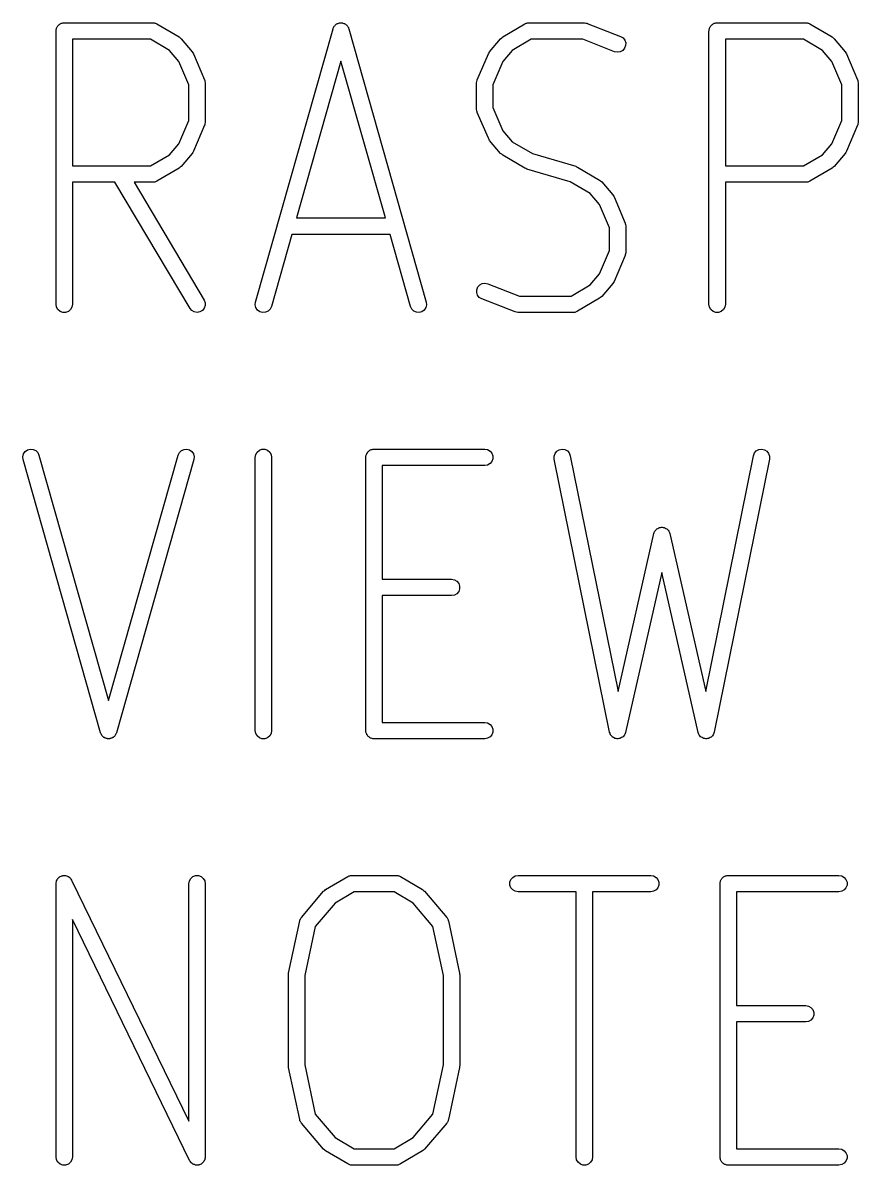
# Model space of a CAD drawing. Extents: x 199.9 to 287.1, y -167.6 to -96.3.
# Drawn here: x 200.1 to 206.21, y -161.12 to -152.76 of the extents above; entities that cross this region are included whole.
import ezdxf

# ---------------------------------------------------------------- set-up
doc = ezdxf.new("R2010")
doc.units = 0
doc.header["$MEASUREMENT"] = 0
doc.layers.add('BLACK', color=7, linetype='CONTINUOUS')

msp = doc.modelspace()

# ---------------------------------------------------------------- linework, layer by layer
at = {"layer": 'Black'}
for p, q in [((200.345, -152.825), (200.346, -152.82)), ((200.346, -152.814), (200.347, -152.809)), ((200.346, -152.82), (200.346, -152.814)), ((200.347, -152.809), (200.348, -152.804)), ((200.348, -152.804), (200.351, -152.8)), ((200.351, -152.8), (200.353, -152.795)), ((200.353, -152.795), (200.356, -152.791)), ((200.356, -152.791), (200.359, -152.786)), ((200.359, -152.786), (200.363, -152.783)), ((200.363, -152.783), (200.366, -152.779)), ((200.366, -152.779), (200.371, -152.776)), ((200.371, -152.776), (200.375, -152.773)), ((200.375, -152.773), (200.38, -152.771)), ((200.38, -152.771), (200.384, -152.768)), ((200.384, -152.768), (200.389, -152.767)), ((200.389, -152.767), (200.394, -152.766)), ((200.394, -152.766), (200.4, -152.766)), ((200.4, -152.766), (200.405, -152.765)), ((200.405, -152.765), (201.052, -152.765)), ((201.052, -152.765), (201.058, -152.766)), ((201.058, -152.766), (201.063, -152.766)), ((201.063, -152.766), (201.068, -152.768)), ((201.068, -152.768), (201.073, -152.768)), ((201.073, -152.768), (201.078, -152.771)), ((201.078, -152.771), (201.083, -152.773)), ((201.083, -152.773), (201.245, -152.868)), ((201.804, -154.808), (202.371, -152.808)), ((202.371, -152.808), (202.373, -152.804)), ((202.373, -152.804), (202.374, -152.8)), ((202.374, -152.8), (202.377, -152.795)), ((202.377, -152.795), (202.38, -152.79)), ((202.38, -152.79), (202.383, -152.787)), ((202.383, -152.787), (202.386, -152.783)), ((202.386, -152.783), (202.39, -152.779)), ((202.39, -152.779), (202.395, -152.775)), ((202.395, -152.775), (202.399, -152.773)), ((202.399, -152.773), (202.402, -152.771)), ((202.402, -152.771), (202.408, -152.769)), ((202.408, -152.769), (202.414, -152.767)), ((202.414, -152.767), (202.418, -152.766)), ((202.418, -152.766), (202.422, -152.765)), ((202.422, -152.765), (202.429, -152.766)), ((202.429, -152.766), (202.435, -152.765)), ((202.435, -152.765), (202.439, -152.766)), ((202.439, -152.766), (202.443, -152.767)), ((202.443, -152.767), (202.449, -152.769)), ((202.449, -152.769), (202.455, -152.771)), ((202.455, -152.771), (202.458, -152.773)), ((202.458, -152.773), (202.462, -152.775)), ((202.462, -152.775), (202.467, -152.779)), ((202.467, -152.779), (202.472, -152.783)), ((202.472, -152.783), (202.474, -152.787)), ((202.474, -152.787), (202.477, -152.79)), ((202.477, -152.79), (202.48, -152.795)), ((202.48, -152.795), (202.483, -152.8)), ((202.483, -152.8), (202.484, -152.804)), ((202.484, -152.804), (202.486, -152.808)), ((202.486, -152.808), (203.053, -154.808)), ((203.612, -152.868), (203.774, -152.773)), ((203.774, -152.773), (203.779, -152.771)), ((203.779, -152.771), (203.784, -152.768)), ((203.784, -152.768), (203.789, -152.768)), ((203.789, -152.768), (203.794, -152.766)), ((203.794, -152.766), (203.799, -152.766)), ((203.799, -152.766), (203.805, -152.765)), ((203.805, -152.765), (204.21, -152.765)), ((204.21, -152.765), (204.211, -152.765)), ((204.21, -152.765), (204.21, -152.765)), ((204.211, -152.765), (204.22, -152.767)), ((204.22, -152.767), (204.23, -152.768)), ((204.23, -152.768), (204.231, -152.769)), ((204.231, -152.769), (204.231, -152.769)), ((204.231, -152.769), (204.474, -152.864)), ((205.121, -152.825), (205.122, -152.82)), ((205.122, -152.814), (205.124, -152.809)), ((205.122, -152.82), (205.122, -152.814)), ((205.124, -152.809), (205.125, -152.804)), ((205.125, -152.804), (205.127, -152.8)), ((205.127, -152.8), (205.129, -152.795)), ((205.129, -152.795), (205.132, -152.791)), ((205.132, -152.791), (205.135, -152.786)), ((205.135, -152.786), (205.139, -152.783)), ((205.139, -152.783), (205.142, -152.779)), ((205.142, -152.779), (205.147, -152.776)), ((205.147, -152.776), (205.151, -152.773)), ((205.151, -152.773), (205.156, -152.771)), ((205.156, -152.771), (205.16, -152.768)), ((205.16, -152.768), (205.166, -152.767)), ((205.166, -152.767), (205.171, -152.766)), ((205.171, -152.766), (205.176, -152.766)), ((205.176, -152.766), (205.181, -152.765)), ((205.181, -152.765), (205.829, -152.765)), ((205.829, -152.765), (205.834, -152.766)), ((205.834, -152.766), (205.839, -152.766)), ((205.839, -152.766), (205.844, -152.768)), ((205.844, -152.768), (205.849, -152.768)), ((205.849, -152.768), (205.854, -152.771)), ((205.854, -152.771), (205.859, -152.773)), ((205.859, -152.773), (206.021, -152.868)), ((200.345, -154.825), (200.345, -152.825)), ((200.465, -152.885), (200.465, -153.812)), ((201.036, -152.885), (200.465, -152.885)), ((201.175, -152.967), (201.036, -152.885)), ((201.245, -152.868), (201.252, -152.875)), ((201.252, -152.875), (201.26, -152.881)), ((201.26, -152.881), (201.341, -152.976)), ((203.516, -152.976), (203.597, -152.881)), ((203.597, -152.881), (203.605, -152.875)), ((203.605, -152.875), (203.612, -152.868)), ((203.821, -152.885), (203.682, -152.967)), ((204.198, -152.885), (203.821, -152.885)), ((204.43, -152.976), (204.198, -152.885)), ((204.474, -152.864), (204.492, -152.875)), ((204.492, -152.875), (204.505, -152.891)), ((204.505, -152.891), (204.512, -152.911)), ((205.121, -154.825), (205.121, -152.825)), ((205.241, -152.885), (205.241, -153.812)), ((205.812, -152.885), (205.241, -152.885)), ((205.951, -152.967), (205.812, -152.885)), ((206.021, -152.868), (206.029, -152.875)), ((206.029, -152.875), (206.036, -152.881)), ((206.036, -152.881), (206.117, -152.976)), ((201.244, -153.047), (201.175, -152.967)), ((201.341, -152.976), (201.346, -152.984)), ((201.346, -152.984), (201.35, -152.992)), ((203.507, -152.992), (203.512, -152.984)), ((203.512, -152.984), (203.516, -152.976)), ((203.682, -152.967), (203.614, -153.047)), ((204.451, -152.98), (204.43, -152.976)), ((204.472, -152.977), (204.451, -152.98)), ((204.49, -152.967), (204.472, -152.977)), ((204.504, -152.951), (204.49, -152.967)), ((204.511, -152.932), (204.504, -152.951)), ((204.512, -152.911), (204.511, -152.932)), ((206.02, -153.047), (205.951, -152.967)), ((206.117, -152.976), (206.122, -152.984)), ((206.122, -152.984), (206.127, -152.992)), ((201.316, -153.218), (201.244, -153.047)), ((201.35, -152.992), (201.431, -153.182)), ((202.429, -153.045), (202.103, -154.193)), ((202.754, -154.193), (202.429, -153.045)), ((203.426, -153.182), (203.507, -152.992)), ((203.614, -153.047), (203.541, -153.218)), ((206.092, -153.218), (206.02, -153.047)), ((206.127, -152.992), (206.208, -153.182)), ((201.316, -153.479), (201.316, -153.218)), ((201.431, -153.182), (201.432, -153.184)), ((201.432, -153.184), (201.433, -153.185)), ((201.433, -153.185), (201.434, -153.194)), ((201.434, -153.194), (201.436, -153.203)), ((201.436, -153.203), (201.436, -153.204)), ((201.436, -153.204), (201.436, -153.206)), ((201.436, -153.206), (201.436, -153.491)), ((203.421, -153.203), (203.423, -153.194)), ((203.421, -153.204), (203.421, -153.203)), ((203.421, -153.206), (203.421, -153.204)), ((203.421, -153.396), (203.421, -153.206)), ((203.423, -153.194), (203.425, -153.185)), ((203.425, -153.184), (203.426, -153.182)), ((203.425, -153.185), (203.425, -153.184)), ((203.541, -153.218), (203.541, -153.384)), ((206.092, -153.479), (206.092, -153.218)), ((206.208, -153.182), (206.208, -153.184)), ((206.208, -153.184), (206.209, -153.185)), ((206.209, -153.185), (206.21, -153.194)), ((206.21, -153.194), (206.212, -153.203)), ((206.212, -153.203), (206.212, -153.204)), ((206.212, -153.204), (206.212, -153.206)), ((206.212, -153.206), (206.212, -153.491)), ((203.421, -153.398), (203.421, -153.396)), ((203.421, -153.399), (203.421, -153.398)), ((203.423, -153.408), (203.421, -153.399)), ((203.541, -153.384), (203.614, -153.555)), ((201.244, -153.65), (201.316, -153.479)), ((203.425, -153.417), (203.423, -153.408)), ((203.425, -153.418), (203.425, -153.417)), ((203.426, -153.42), (203.425, -153.418)), ((203.507, -153.61), (203.426, -153.42)), ((206.02, -153.65), (206.092, -153.479)), ((201.431, -153.515), (201.35, -153.705)), ((201.432, -153.513), (201.431, -153.515)), ((201.433, -153.512), (201.432, -153.513)), ((201.434, -153.503), (201.433, -153.512)), ((201.436, -153.495), (201.434, -153.503)), ((201.436, -153.491), (201.436, -153.493)), ((201.436, -153.493), (201.436, -153.495)), ((203.614, -153.555), (203.682, -153.635)), ((206.208, -153.515), (206.127, -153.705)), ((206.209, -153.512), (206.208, -153.513)), ((206.208, -153.513), (206.208, -153.515)), ((206.21, -153.503), (206.209, -153.512)), ((206.212, -153.495), (206.21, -153.503)), ((206.212, -153.491), (206.212, -153.493)), ((206.212, -153.493), (206.212, -153.495)), ((201.175, -153.731), (201.244, -153.65)), ((203.512, -153.618), (203.507, -153.61)), ((203.516, -153.626), (203.512, -153.618)), ((203.597, -153.721), (203.516, -153.626)), ((203.682, -153.635), (203.829, -153.722)), ((205.951, -153.731), (206.02, -153.65)), ((201.036, -153.812), (201.175, -153.731)), ((201.341, -153.721), (201.26, -153.816)), ((201.346, -153.713), (201.341, -153.721)), ((201.35, -153.705), (201.346, -153.713)), ((203.605, -153.727), (203.597, -153.721)), ((203.612, -153.734), (203.605, -153.727)), ((203.774, -153.829), (203.612, -153.734)), ((203.829, -153.722), (204.146, -153.815)), ((205.812, -153.812), (205.951, -153.731)), ((206.117, -153.721), (206.036, -153.816)), ((206.122, -153.713), (206.117, -153.721)), ((206.127, -153.705), (206.122, -153.713)), ((200.465, -153.812), (201.036, -153.812)), ((201.252, -153.822), (201.245, -153.829)), ((201.26, -153.816), (201.252, -153.822)), ((204.146, -153.815), (204.152, -153.818)), ((204.152, -153.818), (204.159, -153.821)), ((204.159, -153.821), (204.321, -153.916)), ((205.241, -153.812), (205.812, -153.812)), ((206.029, -153.822), (206.021, -153.829)), ((206.036, -153.816), (206.029, -153.822)), ((201.245, -153.829), (201.083, -153.924)), ((203.781, -153.831), (203.774, -153.829)), ((203.788, -153.835), (203.781, -153.831)), ((204.105, -153.928), (203.788, -153.835)), ((206.021, -153.829), (205.859, -153.924)), ((200.775, -153.932), (200.465, -153.932)), ((200.465, -153.932), (200.465, -154.825)), ((201.325, -154.855), (200.775, -153.932)), ((201.052, -153.932), (200.915, -153.932)), ((200.915, -153.932), (201.428, -154.794)), ((201.058, -153.931), (201.052, -153.932)), ((201.063, -153.931), (201.058, -153.931)), ((201.068, -153.93), (201.063, -153.931)), ((201.073, -153.929), (201.068, -153.93)), ((201.078, -153.926), (201.073, -153.929)), ((201.083, -153.924), (201.078, -153.926)), ((204.251, -154.014), (204.105, -153.928)), ((204.321, -153.916), (204.328, -153.922)), ((204.328, -153.922), (204.336, -153.929)), ((204.336, -153.929), (204.417, -154.024)), ((205.829, -153.932), (205.241, -153.932)), ((205.241, -153.932), (205.241, -154.825)), ((205.834, -153.931), (205.829, -153.932)), ((205.839, -153.931), (205.834, -153.931)), ((205.844, -153.93), (205.839, -153.931)), ((205.849, -153.929), (205.844, -153.93)), ((205.854, -153.926), (205.849, -153.929)), ((205.859, -153.924), (205.854, -153.926)), ((204.32, -154.095), (204.251, -154.014)), ((204.417, -154.024), (204.422, -154.032)), ((204.422, -154.032), (204.427, -154.039)), ((204.427, -154.039), (204.508, -154.23)), ((204.392, -154.266), (204.32, -154.095)), ((202.103, -154.193), (202.754, -154.193)), ((204.508, -154.23), (204.508, -154.231)), ((204.508, -154.231), (204.509, -154.233)), ((204.509, -154.233), (204.51, -154.242)), ((204.51, -154.242), (204.512, -154.25)), ((202.069, -154.313), (201.92, -154.841)), ((202.788, -154.313), (202.069, -154.313)), ((202.938, -154.841), (202.788, -154.313)), ((204.392, -154.432), (204.392, -154.266)), ((204.512, -154.25), (204.512, -154.252)), ((204.512, -154.252), (204.512, -154.253)), ((204.512, -154.253), (204.512, -154.444)), ((204.32, -154.602), (204.392, -154.432)), ((204.508, -154.467), (204.427, -154.658)), ((204.509, -154.464), (204.508, -154.466)), ((204.508, -154.466), (204.508, -154.467)), ((204.51, -154.456), (204.509, -154.464)), ((204.512, -154.447), (204.51, -154.456)), ((204.512, -154.444), (204.512, -154.445)), ((204.512, -154.445), (204.512, -154.447)), ((204.251, -154.683), (204.32, -154.602)), ((204.427, -154.658), (204.422, -154.665)), ((203.422, -154.718), (203.43, -154.698)), ((203.422, -154.738), (203.422, -154.718)), ((203.428, -154.758), (203.422, -154.738)), ((203.43, -154.698), (203.444, -154.683)), ((203.444, -154.683), (203.462, -154.673)), ((203.462, -154.673), (203.482, -154.67)), ((203.482, -154.67), (203.503, -154.674)), ((203.503, -154.674), (203.735, -154.765)), ((204.112, -154.765), (204.251, -154.683)), ((204.417, -154.673), (204.336, -154.768)), ((204.422, -154.665), (204.417, -154.673)), ((200.348, -154.845), (200.345, -154.825)), ((200.465, -154.825), (200.461, -154.845)), ((201.428, -154.794), (201.435, -154.814)), ((201.435, -154.814), (201.435, -154.834)), ((201.802, -154.829), (201.804, -154.808)), ((203.053, -154.808), (203.055, -154.829)), ((203.441, -154.775), (203.428, -154.758)), ((203.459, -154.785), (203.441, -154.775)), ((203.702, -154.881), (203.459, -154.785)), ((203.735, -154.765), (204.112, -154.765)), ((204.321, -154.781), (204.159, -154.876)), ((204.328, -154.775), (204.321, -154.781)), ((204.336, -154.768), (204.328, -154.775)), ((205.125, -154.845), (205.121, -154.825)), ((205.241, -154.825), (205.237, -154.845)), ((200.359, -154.863), (200.348, -154.845)), ((200.375, -154.877), (200.359, -154.863)), ((200.394, -154.884), (200.375, -154.877)), ((200.415, -154.884), (200.394, -154.884)), ((200.435, -154.877), (200.415, -154.884)), ((200.451, -154.863), (200.435, -154.877)), ((200.461, -154.845), (200.451, -154.863)), ((201.338, -154.871), (201.325, -154.855)), ((201.356, -154.881), (201.338, -154.871)), ((201.377, -154.885), (201.356, -154.881)), ((201.397, -154.881), (201.377, -154.885)), ((201.415, -154.87), (201.397, -154.881)), ((201.429, -154.854), (201.415, -154.87)), ((201.435, -154.834), (201.429, -154.854)), ((201.807, -154.849), (201.802, -154.829)), ((201.819, -154.867), (201.807, -154.849)), ((201.836, -154.879), (201.819, -154.867)), ((201.856, -154.884), (201.836, -154.879)), ((201.877, -154.883), (201.856, -154.884)), ((201.896, -154.874), (201.877, -154.883)), ((201.911, -154.86), (201.896, -154.874)), ((201.92, -154.841), (201.911, -154.86)), ((202.947, -154.86), (202.938, -154.841)), ((202.962, -154.874), (202.947, -154.86)), ((202.981, -154.883), (202.962, -154.874)), ((203.001, -154.884), (202.981, -154.883)), ((203.021, -154.879), (203.001, -154.884)), ((203.038, -154.867), (203.021, -154.879)), ((203.05, -154.849), (203.038, -154.867)), ((203.055, -154.829), (203.05, -154.849)), ((203.703, -154.881), (203.702, -154.881)), ((203.713, -154.883), (203.703, -154.881)), ((203.703, -154.881), (203.703, -154.881)), ((203.722, -154.885), (203.713, -154.883)), ((203.723, -154.885), (203.722, -154.885)), ((203.724, -154.885), (203.723, -154.885)), ((204.129, -154.885), (203.724, -154.885)), ((204.134, -154.884), (204.129, -154.885)), ((204.139, -154.884), (204.134, -154.884)), ((204.144, -154.882), (204.139, -154.884)), ((204.149, -154.881), (204.144, -154.882)), ((204.154, -154.878), (204.149, -154.881)), ((204.159, -154.876), (204.154, -154.878)), ((205.135, -154.863), (205.125, -154.845)), ((205.151, -154.877), (205.135, -154.863)), ((205.171, -154.884), (205.151, -154.877)), ((205.191, -154.884), (205.171, -154.884)), ((205.211, -154.877), (205.191, -154.884)), ((205.227, -154.863), (205.211, -154.877)), ((205.237, -154.845), (205.227, -154.863)), ((200.107, -155.92), (200.119, -155.903)), ((200.119, -155.903), (200.136, -155.891)), ((200.136, -155.891), (200.156, -155.885)), ((200.156, -155.885), (200.177, -155.887)), ((200.177, -155.887), (200.196, -155.895)), ((200.196, -155.895), (200.211, -155.91)), ((200.211, -155.91), (200.22, -155.928)), ((201.238, -155.928), (201.247, -155.91)), ((201.247, -155.91), (201.262, -155.895)), ((201.262, -155.895), (201.281, -155.887)), ((201.281, -155.887), (201.301, -155.885)), ((201.301, -155.885), (201.321, -155.891)), ((201.321, -155.891), (201.338, -155.903)), ((201.338, -155.903), (201.35, -155.92)), ((201.806, -155.924), (201.816, -155.906)), ((201.816, -155.906), (201.832, -155.893)), ((201.832, -155.893), (201.851, -155.886)), ((201.851, -155.886), (201.872, -155.886)), ((201.872, -155.886), (201.892, -155.893)), ((201.892, -155.893), (201.908, -155.906)), ((201.908, -155.906), (201.918, -155.924)), ((202.619, -155.915), (202.623, -155.911)), ((202.623, -155.911), (202.625, -155.906)), ((202.625, -155.906), (202.629, -155.903)), ((202.629, -155.903), (202.633, -155.899)), ((202.633, -155.899), (202.637, -155.896)), ((202.637, -155.896), (202.641, -155.893)), ((202.641, -155.893), (202.646, -155.891)), ((202.646, -155.891), (202.651, -155.888)), ((202.651, -155.888), (202.656, -155.887)), ((202.656, -155.887), (202.661, -155.886)), ((202.661, -155.886), (202.666, -155.886)), ((202.666, -155.886), (202.671, -155.885)), ((202.671, -155.885), (203.481, -155.885)), ((203.481, -155.885), (203.501, -155.888)), ((203.501, -155.888), (203.52, -155.899)), ((203.52, -155.899), (203.533, -155.915)), ((203.995, -155.916), (204.008, -155.9)), ((204.008, -155.9), (204.026, -155.889)), ((204.026, -155.889), (204.046, -155.885)), ((204.046, -155.885), (204.067, -155.888)), ((204.067, -155.888), (204.085, -155.898)), ((204.085, -155.898), (204.099, -155.913)), ((204.099, -155.913), (204.106, -155.933)), ((205.446, -155.933), (205.454, -155.913)), ((205.454, -155.913), (205.467, -155.898)), ((205.467, -155.898), (205.486, -155.888)), ((205.486, -155.888), (205.506, -155.885)), ((205.506, -155.885), (205.527, -155.889)), ((205.527, -155.889), (205.544, -155.9)), ((205.544, -155.9), (205.557, -155.916)), ((200.102, -155.94), (200.107, -155.92)), ((200.104, -155.961), (200.102, -155.94)), ((200.671, -157.961), (200.104, -155.961)), ((200.22, -155.928), (200.729, -157.725)), ((200.729, -157.725), (201.238, -155.928)), ((201.353, -155.961), (200.786, -157.961)), ((201.35, -155.92), (201.355, -155.94)), ((201.355, -155.94), (201.353, -155.961)), ((201.802, -155.945), (201.806, -155.924)), ((201.802, -157.945), (201.802, -155.945)), ((201.918, -155.924), (201.922, -155.945)), ((201.922, -155.945), (201.922, -157.945)), ((202.611, -155.945), (202.612, -155.94)), ((202.611, -157.945), (202.611, -155.945)), ((202.612, -155.934), (202.614, -155.929)), ((202.612, -155.94), (202.612, -155.934)), ((202.614, -155.929), (202.615, -155.924)), ((202.615, -155.924), (202.618, -155.92)), ((202.618, -155.92), (202.619, -155.915)), ((203.52, -155.991), (203.501, -156.001)), ((203.533, -155.975), (203.52, -155.991)), ((203.533, -155.915), (203.54, -155.934)), ((203.54, -155.955), (203.533, -155.975)), ((203.54, -155.934), (203.54, -155.955)), ((203.988, -155.936), (203.995, -155.916)), ((203.989, -155.957), (203.988, -155.936)), ((204.394, -157.957), (203.989, -155.957)), ((204.106, -155.933), (204.456, -157.659)), ((205.097, -157.659), (205.446, -155.933)), ((205.564, -155.957), (205.159, -157.957)), ((205.557, -155.916), (205.564, -155.936)), ((205.564, -155.936), (205.564, -155.957)), ((203.481, -156.005), (202.731, -156.005)), ((202.731, -156.005), (202.731, -156.837)), ((203.501, -156.001), (203.481, -156.005)), ((204.718, -156.503), (204.721, -156.496)), ((204.721, -156.496), (204.723, -156.489)), ((204.723, -156.489), (204.725, -156.486)), ((204.725, -156.486), (204.726, -156.484)), ((204.726, -156.484), (204.731, -156.478)), ((204.731, -156.478), (204.735, -156.472)), ((204.735, -156.472), (204.738, -156.471)), ((204.738, -156.471), (204.74, -156.468)), ((204.74, -156.468), (204.747, -156.465)), ((204.747, -156.465), (204.753, -156.461)), ((204.753, -156.461), (204.756, -156.46)), ((204.756, -156.46), (204.758, -156.459)), ((204.758, -156.459), (204.766, -156.458)), ((204.766, -156.458), (204.773, -156.456)), ((204.773, -156.456), (204.776, -156.457)), ((204.776, -156.457), (204.779, -156.456)), ((204.779, -156.456), (204.786, -156.458)), ((204.786, -156.458), (204.794, -156.459)), ((204.794, -156.459), (204.797, -156.46)), ((204.797, -156.46), (204.799, -156.461)), ((204.799, -156.461), (204.806, -156.465)), ((204.806, -156.465), (204.812, -156.468)), ((204.812, -156.468), (204.814, -156.471)), ((204.814, -156.471), (204.817, -156.472)), ((204.817, -156.472), (204.822, -156.478)), ((204.822, -156.478), (204.827, -156.484)), ((204.827, -156.484), (204.828, -156.486)), ((204.828, -156.486), (204.83, -156.489)), ((204.83, -156.489), (204.832, -156.496)), ((204.832, -156.496), (204.835, -156.503)), ((204.456, -157.659), (204.718, -156.503)), ((204.835, -156.503), (205.097, -157.659)), ((204.776, -156.788), (204.511, -157.958)), ((205.041, -157.958), (204.776, -156.788)), ((202.731, -156.837), (203.238, -156.837)), ((203.238, -156.837), (203.259, -156.841)), ((203.259, -156.841), (203.277, -156.851)), ((203.277, -156.851), (203.29, -156.867)), ((203.29, -156.867), (203.297, -156.887)), ((203.297, -156.908), (203.29, -156.927)), ((203.297, -156.887), (203.297, -156.908)), ((203.238, -156.957), (202.731, -156.957)), ((202.731, -156.957), (202.731, -157.885)), ((203.259, -156.954), (203.238, -156.957)), ((203.277, -156.943), (203.259, -156.954)), ((203.29, -156.927), (203.277, -156.943)), ((202.731, -157.885), (203.481, -157.885)), ((203.481, -157.885), (203.501, -157.888)), ((203.501, -157.888), (203.52, -157.899)), ((203.52, -157.899), (203.533, -157.915)), ((203.533, -157.915), (203.54, -157.934)), ((200.673, -157.965), (200.671, -157.961)), ((200.674, -157.969), (200.673, -157.965)), ((200.677, -157.974), (200.674, -157.969)), ((200.68, -157.98), (200.677, -157.974)), ((200.683, -157.983), (200.68, -157.98)), ((200.686, -157.987), (200.683, -157.983)), ((200.69, -157.99), (200.686, -157.987)), ((200.695, -157.994), (200.69, -157.99)), ((200.699, -157.996), (200.695, -157.994)), ((200.702, -157.999), (200.699, -157.996)), ((200.708, -158), (200.702, -157.999)), ((200.714, -158.003), (200.708, -158)), ((200.718, -158.003), (200.714, -158.003)), ((200.722, -158.004), (200.718, -158.003)), ((200.729, -158.004), (200.722, -158.004)), ((200.735, -158.004), (200.729, -158.004)), ((200.739, -158.003), (200.735, -158.004)), ((200.743, -158.003), (200.739, -158.003)), ((200.749, -158), (200.743, -158.003)), ((200.755, -157.999), (200.749, -158)), ((200.758, -157.996), (200.755, -157.999)), ((200.762, -157.994), (200.758, -157.996)), ((200.767, -157.99), (200.762, -157.994)), ((200.772, -157.987), (200.767, -157.99)), ((200.774, -157.983), (200.772, -157.987)), ((200.777, -157.98), (200.774, -157.983)), ((200.78, -157.974), (200.777, -157.98)), ((200.783, -157.969), (200.78, -157.974)), ((200.784, -157.965), (200.783, -157.969)), ((200.786, -157.961), (200.784, -157.965)), ((201.806, -157.965), (201.802, -157.945)), ((201.816, -157.983), (201.806, -157.965)), ((201.832, -157.997), (201.816, -157.983)), ((201.851, -158.004), (201.832, -157.997)), ((201.872, -158.004), (201.851, -158.004)), ((201.892, -157.997), (201.872, -158.004)), ((201.908, -157.983), (201.892, -157.997)), ((201.918, -157.965), (201.908, -157.983)), ((201.922, -157.945), (201.918, -157.965)), ((202.612, -157.95), (202.611, -157.945)), ((202.612, -157.955), (202.612, -157.95)), ((202.614, -157.96), (202.612, -157.955)), ((202.615, -157.965), (202.614, -157.96)), ((202.618, -157.97), (202.615, -157.965)), ((202.619, -157.975), (202.618, -157.97)), ((202.623, -157.979), (202.619, -157.975)), ((202.625, -157.983), (202.623, -157.979)), ((202.629, -157.987), (202.625, -157.983)), ((202.633, -157.991), (202.629, -157.987)), ((202.637, -157.993), (202.633, -157.991)), ((202.641, -157.997), (202.637, -157.993)), ((202.646, -157.999), (202.641, -157.997)), ((202.651, -158.001), (202.646, -157.999)), ((202.656, -158.002), (202.651, -158.001)), ((202.661, -158.004), (202.656, -158.002)), ((202.666, -158.004), (202.661, -158.004)), ((202.671, -158.005), (202.666, -158.004)), ((203.501, -158.001), (203.481, -158.005)), ((203.52, -157.991), (203.501, -158.001)), ((203.533, -157.975), (203.52, -157.991)), ((203.54, -157.955), (203.533, -157.975)), ((203.54, -157.934), (203.54, -157.955)), ((204.397, -157.964), (204.394, -157.957)), ((204.399, -157.972), (204.397, -157.964)), ((204.4, -157.974), (204.399, -157.972)), ((204.401, -157.976), (204.4, -157.974)), ((204.407, -157.982), (204.401, -157.976)), ((204.412, -157.989), (204.407, -157.982)), ((204.414, -157.99), (204.412, -157.989)), ((204.415, -157.992), (204.414, -157.99)), ((204.422, -157.996), (204.415, -157.992)), ((204.429, -158), (204.422, -157.996)), ((204.431, -158.001), (204.429, -158)), ((204.433, -158.002), (204.431, -158.001)), ((204.441, -158.003), (204.433, -158.002)), ((204.449, -158.005), (204.441, -158.003)), ((204.452, -158.004), (204.449, -158.005)), ((204.454, -158.005), (204.452, -158.004)), ((204.462, -158.003), (204.454, -158.005)), ((204.47, -158.002), (204.462, -158.003)), ((204.472, -158.001), (204.47, -158.002)), ((204.474, -158.001), (204.472, -158.001)), ((204.481, -157.996), (204.474, -158.001)), ((204.489, -157.993), (204.481, -157.996)), ((204.49, -157.991), (204.489, -157.993)), ((204.492, -157.99), (204.49, -157.991)), ((204.497, -157.983), (204.492, -157.99)), ((204.503, -157.977), (204.497, -157.983)), ((204.504, -157.975), (204.503, -157.977)), ((204.505, -157.973), (204.504, -157.975)), ((204.508, -157.966), (204.505, -157.973)), ((204.511, -157.958), (204.508, -157.966)), ((205.045, -157.966), (205.041, -157.958)), ((205.047, -157.973), (205.045, -157.966)), ((205.049, -157.975), (205.047, -157.973)), ((205.05, -157.977), (205.049, -157.975)), ((205.055, -157.983), (205.05, -157.977)), ((205.06, -157.99), (205.055, -157.983)), ((205.062, -157.991), (205.06, -157.99)), ((205.064, -157.993), (205.062, -157.991)), ((205.071, -157.996), (205.064, -157.993)), ((205.078, -158.001), (205.071, -157.996)), ((205.08, -158.001), (205.078, -158.001)), ((205.082, -158.002), (205.08, -158.001)), ((205.09, -158.003), (205.082, -158.002)), ((205.098, -158.005), (205.09, -158.003)), ((205.101, -158.004), (205.098, -158.005)), ((205.103, -158.005), (205.101, -158.004)), ((205.111, -158.003), (205.103, -158.005)), ((205.119, -158.002), (205.111, -158.003)), ((205.121, -158.001), (205.119, -158.002)), ((205.123, -158), (205.121, -158.001)), ((205.13, -157.996), (205.123, -158)), ((205.137, -157.992), (205.13, -157.996)), ((205.139, -157.99), (205.137, -157.992)), ((205.141, -157.989), (205.139, -157.99)), ((205.146, -157.982), (205.141, -157.989)), ((205.151, -157.976), (205.146, -157.982)), ((205.152, -157.974), (205.151, -157.976)), ((205.153, -157.972), (205.152, -157.974)), ((205.156, -157.964), (205.153, -157.972)), ((205.159, -157.957), (205.156, -157.964)), ((203.481, -158.005), (202.671, -158.005)), ((200.382, -159.01), (200.388, -159.007)), ((200.388, -159.007), (200.391, -159.007)), ((200.391, -159.007), (200.394, -159.006)), ((200.394, -159.006), (200.402, -159.006)), ((200.402, -159.006), (200.409, -159.005)), ((200.409, -159.005), (200.412, -159.006)), ((200.412, -159.006), (200.415, -159.006)), ((200.415, -159.006), (200.422, -159.008)), ((201.346, -159.013), (201.366, -159.006)), ((201.366, -159.006), (201.387, -159.006)), ((201.387, -159.006), (201.406, -159.013)), ((202.494, -159.008), (202.499, -159.006)), ((202.499, -159.006), (202.504, -159.006)), ((202.504, -159.006), (202.51, -159.005)), ((202.51, -159.005), (202.833, -159.005)), ((202.833, -159.005), (202.839, -159.006)), ((202.839, -159.006), (202.844, -159.006)), ((202.844, -159.006), (202.849, -159.008)), ((203.703, -159.008), (203.724, -159.005)), ((203.724, -159.005), (204.695, -159.005)), ((204.695, -159.005), (204.716, -159.008)), ((205.241, -159.008), (205.247, -159.007)), ((205.247, -159.007), (205.251, -159.006)), ((205.251, -159.006), (205.257, -159.006)), ((205.257, -159.006), (205.262, -159.005)), ((205.262, -159.005), (206.071, -159.005)), ((206.071, -159.005), (206.092, -159.008)), ((200.345, -159.065), (200.346, -159.058)), ((200.345, -161.065), (200.345, -159.065)), ((200.346, -159.058), (200.347, -159.05)), ((200.347, -159.05), (200.348, -159.047)), ((200.348, -159.044), (200.352, -159.038)), ((200.348, -159.047), (200.348, -159.044)), ((200.352, -159.038), (200.355, -159.031)), ((200.355, -159.031), (200.357, -159.029)), ((200.357, -159.029), (200.359, -159.026)), ((200.359, -159.026), (200.364, -159.021)), ((200.364, -159.021), (200.37, -159.016)), ((200.37, -159.016), (200.372, -159.015)), ((200.372, -159.015), (200.375, -159.013)), ((200.375, -159.013), (200.382, -159.01)), ((200.422, -159.008), (200.429, -159.01)), ((200.429, -159.01), (200.432, -159.012)), ((200.432, -159.012), (200.435, -159.013)), ((200.435, -159.013), (200.44, -159.018)), ((200.44, -159.018), (200.447, -159.022)), ((200.447, -159.022), (200.448, -159.024)), ((200.448, -159.024), (200.451, -159.026)), ((200.451, -159.026), (200.454, -159.033)), ((200.454, -159.033), (200.459, -159.039)), ((200.459, -159.039), (201.316, -160.804)), ((201.316, -159.065), (201.32, -159.044)), ((201.316, -160.804), (201.316, -159.065)), ((201.32, -159.044), (201.33, -159.026)), ((201.33, -159.026), (201.346, -159.013)), ((201.406, -159.013), (201.422, -159.026)), ((201.422, -159.026), (201.433, -159.044)), ((201.433, -159.044), (201.436, -159.065)), ((201.436, -159.065), (201.436, -161.065)), ((202.317, -159.108), (202.479, -159.013)), ((202.479, -159.013), (202.484, -159.011)), ((202.484, -159.011), (202.489, -159.008)), ((202.489, -159.008), (202.494, -159.008)), ((202.849, -159.008), (202.854, -159.008)), ((202.854, -159.008), (202.859, -159.011)), ((202.859, -159.011), (202.864, -159.013)), ((202.864, -159.013), (203.026, -159.108)), ((203.665, -159.054), (203.672, -159.035)), ((203.665, -159.075), (203.665, -159.054)), ((203.672, -159.095), (203.665, -159.075)), ((203.672, -159.035), (203.685, -159.019)), ((203.685, -159.019), (203.703, -159.008)), ((204.716, -159.008), (204.734, -159.019)), ((204.734, -159.019), (204.747, -159.035)), ((204.747, -159.035), (204.754, -159.054)), ((204.754, -159.075), (204.747, -159.095)), ((204.754, -159.054), (204.754, -159.075)), ((205.202, -159.065), (205.203, -159.06)), ((205.202, -161.065), (205.202, -159.065)), ((205.203, -159.054), (205.205, -159.049)), ((205.203, -159.06), (205.203, -159.054)), ((205.205, -159.049), (205.206, -159.044)), ((205.206, -159.044), (205.208, -159.04)), ((205.208, -159.04), (205.21, -159.035)), ((205.21, -159.035), (205.213, -159.031)), ((205.213, -159.031), (205.216, -159.026)), ((205.216, -159.026), (205.22, -159.023)), ((205.22, -159.023), (205.223, -159.019)), ((205.223, -159.019), (205.228, -159.016)), ((205.228, -159.016), (205.232, -159.013)), ((205.232, -159.013), (205.237, -159.011)), ((205.237, -159.011), (205.241, -159.008)), ((206.092, -159.008), (206.11, -159.019)), ((206.11, -159.019), (206.123, -159.035)), ((206.123, -159.035), (206.131, -159.054)), ((206.131, -159.075), (206.123, -159.095)), ((206.131, -159.054), (206.131, -159.075)), ((202.14, -159.312), (202.302, -159.121)), ((202.302, -159.121), (202.31, -159.115)), ((202.31, -159.115), (202.317, -159.108)), ((202.526, -159.125), (202.387, -159.207)), ((202.817, -159.125), (202.526, -159.125)), ((202.956, -159.207), (202.817, -159.125)), ((203.026, -159.108), (203.033, -159.115)), ((203.033, -159.115), (203.041, -159.121)), ((203.041, -159.121), (203.203, -159.312)), ((203.685, -159.111), (203.672, -159.095)), ((203.703, -159.121), (203.685, -159.111)), ((203.724, -159.125), (203.703, -159.121)), ((204.15, -159.125), (203.724, -159.125)), ((204.15, -161.065), (204.15, -159.125)), ((204.695, -159.125), (204.27, -159.125)), ((204.27, -159.125), (204.27, -161.065)), ((204.716, -159.121), (204.695, -159.125)), ((204.734, -159.111), (204.716, -159.121)), ((204.747, -159.095), (204.734, -159.111)), ((206.071, -159.125), (205.322, -159.125)), ((205.322, -159.125), (205.322, -159.957)), ((206.092, -159.121), (206.071, -159.125)), ((206.11, -159.111), (206.092, -159.121)), ((206.123, -159.095), (206.11, -159.111)), ((202.387, -159.207), (202.241, -159.378)), ((203.102, -159.378), (202.956, -159.207)), ((201.322, -161.091), (200.465, -159.326)), ((200.465, -159.326), (200.465, -161.065)), ((202.046, -159.719), (202.127, -159.338)), ((202.127, -159.338), (202.129, -159.334)), ((202.129, -159.33), (202.133, -159.324)), ((202.129, -159.334), (202.129, -159.33)), ((202.133, -159.324), (202.135, -159.319)), ((202.135, -159.319), (202.138, -159.315)), ((202.138, -159.315), (202.14, -159.312)), ((203.203, -159.312), (203.205, -159.315)), ((203.205, -159.315), (203.208, -159.319)), ((203.208, -159.319), (203.21, -159.324)), ((203.21, -159.324), (203.213, -159.33)), ((203.213, -159.33), (203.214, -159.334)), ((203.214, -159.334), (203.216, -159.338)), ((203.216, -159.338), (203.297, -159.719)), ((202.241, -159.378), (202.165, -159.738)), ((203.178, -159.738), (203.102, -159.378)), ((202.045, -159.731), (202.046, -159.725)), ((202.045, -160.398), (202.045, -159.731)), ((202.046, -159.725), (202.046, -159.719)), ((202.165, -159.738), (202.165, -160.392)), ((203.178, -160.392), (203.178, -159.738)), ((203.297, -159.719), (203.297, -159.725)), ((203.297, -159.725), (203.298, -159.731)), ((203.298, -159.731), (203.298, -160.398)), ((205.322, -159.957), (205.829, -159.957)), ((205.829, -159.957), (205.849, -159.961)), ((205.849, -159.961), (205.867, -159.971)), ((205.867, -159.971), (205.881, -159.987)), ((205.881, -159.987), (205.888, -160.007)), ((205.888, -160.007), (205.888, -160.028)), ((205.829, -160.077), (205.322, -160.077)), ((205.322, -160.077), (205.322, -161.005)), ((205.849, -160.074), (205.829, -160.077)), ((205.867, -160.063), (205.849, -160.074)), ((205.881, -160.047), (205.867, -160.063)), ((205.888, -160.028), (205.881, -160.047)), ((202.046, -160.404), (202.045, -160.398)), ((202.046, -160.411), (202.046, -160.404)), ((202.127, -160.792), (202.046, -160.411)), ((202.165, -160.392), (202.241, -160.752)), ((203.102, -160.752), (203.178, -160.392)), ((203.297, -160.411), (203.216, -160.792)), ((203.298, -160.398), (203.297, -160.404)), ((203.297, -160.404), (203.297, -160.411)), ((202.241, -160.752), (202.387, -160.923)), ((202.956, -160.923), (203.102, -160.752)), ((202.129, -160.796), (202.127, -160.792)), ((202.129, -160.8), (202.129, -160.796)), ((202.133, -160.805), (202.129, -160.8)), ((202.135, -160.811), (202.133, -160.805)), ((202.138, -160.814), (202.135, -160.811)), ((202.14, -160.818), (202.138, -160.814)), ((202.302, -161.008), (202.14, -160.818)), ((203.203, -160.818), (203.041, -161.008)), ((203.205, -160.814), (203.203, -160.818)), ((203.208, -160.811), (203.205, -160.814)), ((203.21, -160.805), (203.208, -160.811)), ((203.213, -160.8), (203.21, -160.805)), ((203.214, -160.796), (203.213, -160.8)), ((203.216, -160.792), (203.214, -160.796)), ((202.387, -160.923), (202.526, -161.005)), ((202.817, -161.005), (202.956, -160.923)), ((202.31, -161.015), (202.302, -161.008)), ((202.526, -161.005), (202.817, -161.005)), ((203.041, -161.008), (203.033, -161.015)), ((205.322, -161.005), (206.071, -161.005)), ((206.071, -161.005), (206.092, -161.008)), ((206.092, -161.008), (206.11, -161.019)), ((200.348, -161.085), (200.345, -161.065)), ((200.359, -161.103), (200.348, -161.085)), ((200.461, -161.085), (200.451, -161.103)), ((200.465, -161.065), (200.461, -161.085)), ((201.327, -161.097), (201.322, -161.091)), ((201.33, -161.103), (201.327, -161.097)), ((201.429, -161.092), (201.426, -161.098)), ((201.433, -161.085), (201.429, -161.092)), ((201.434, -161.079), (201.433, -161.082)), ((201.433, -161.082), (201.433, -161.085)), ((201.435, -161.072), (201.434, -161.079)), ((201.436, -161.065), (201.435, -161.072)), ((202.317, -161.021), (202.31, -161.015)), ((202.479, -161.116), (202.317, -161.021)), ((203.026, -161.021), (202.864, -161.116)), ((203.033, -161.015), (203.026, -161.021)), ((204.153, -161.085), (204.15, -161.065)), ((204.164, -161.103), (204.153, -161.085)), ((204.266, -161.085), (204.255, -161.103)), ((204.27, -161.065), (204.266, -161.085)), ((205.203, -161.07), (205.202, -161.065)), ((205.203, -161.075), (205.203, -161.07)), ((205.205, -161.08), (205.203, -161.075)), ((205.206, -161.085), (205.205, -161.08)), ((205.208, -161.09), (205.206, -161.085)), ((205.21, -161.095), (205.208, -161.09)), ((205.213, -161.099), (205.21, -161.095)), ((206.11, -161.019), (206.123, -161.035)), ((206.123, -161.095), (206.11, -161.111)), ((206.123, -161.035), (206.131, -161.054)), ((206.131, -161.075), (206.123, -161.095)), ((206.131, -161.054), (206.131, -161.075)), ((200.375, -161.117), (200.359, -161.103)), ((200.394, -161.124), (200.375, -161.117)), ((200.415, -161.124), (200.394, -161.124)), ((200.435, -161.117), (200.415, -161.124)), ((200.451, -161.103), (200.435, -161.117)), ((201.333, -161.105), (201.33, -161.103)), ((201.334, -161.108), (201.333, -161.105)), ((201.341, -161.112), (201.334, -161.108)), ((201.346, -161.117), (201.341, -161.112)), ((201.349, -161.118), (201.346, -161.117)), ((201.352, -161.12), (201.349, -161.118)), ((201.359, -161.121), (201.352, -161.12)), ((201.366, -161.124), (201.359, -161.121)), ((201.369, -161.124), (201.366, -161.124)), ((201.372, -161.125), (201.369, -161.124)), ((201.379, -161.124), (201.372, -161.125)), ((201.387, -161.124), (201.379, -161.124)), ((201.39, -161.123), (201.387, -161.124)), ((201.393, -161.122), (201.39, -161.123)), ((201.399, -161.119), (201.393, -161.122)), ((201.406, -161.117), (201.399, -161.119)), ((201.409, -161.115), (201.406, -161.117)), ((201.411, -161.113), (201.409, -161.115)), ((201.417, -161.108), (201.411, -161.113)), ((201.422, -161.103), (201.417, -161.108)), ((201.424, -161.101), (201.422, -161.103)), ((201.426, -161.098), (201.424, -161.101)), ((202.484, -161.118), (202.479, -161.116)), ((202.489, -161.121), (202.484, -161.118)), ((202.494, -161.122), (202.489, -161.121)), ((202.499, -161.124), (202.494, -161.122)), ((202.504, -161.124), (202.499, -161.124)), ((202.51, -161.125), (202.504, -161.124)), ((202.833, -161.125), (202.51, -161.125)), ((202.839, -161.124), (202.833, -161.125)), ((202.844, -161.124), (202.839, -161.124)), ((202.849, -161.122), (202.844, -161.124)), ((202.854, -161.121), (202.849, -161.122)), ((202.859, -161.118), (202.854, -161.121)), ((202.864, -161.116), (202.859, -161.118)), ((204.18, -161.117), (204.164, -161.103)), ((204.199, -161.124), (204.18, -161.117)), ((204.22, -161.124), (204.199, -161.124)), ((204.24, -161.117), (204.22, -161.124)), ((204.255, -161.103), (204.24, -161.117)), ((205.216, -161.103), (205.213, -161.099)), ((205.22, -161.107), (205.216, -161.103)), ((205.223, -161.111), (205.22, -161.107)), ((205.228, -161.113), (205.223, -161.111)), ((205.232, -161.117), (205.228, -161.113)), ((205.237, -161.119), (205.232, -161.117)), ((205.241, -161.121), (205.237, -161.119)), ((205.247, -161.122), (205.241, -161.121)), ((205.251, -161.124), (205.247, -161.122)), ((205.257, -161.124), (205.251, -161.124)), ((205.262, -161.125), (205.257, -161.124)), ((206.071, -161.125), (205.262, -161.125)), ((206.092, -161.121), (206.071, -161.125)), ((206.11, -161.111), (206.092, -161.121))]:
    msp.add_line(p, q, dxfattribs=at)

doc.saveas('drawing.dxf')
